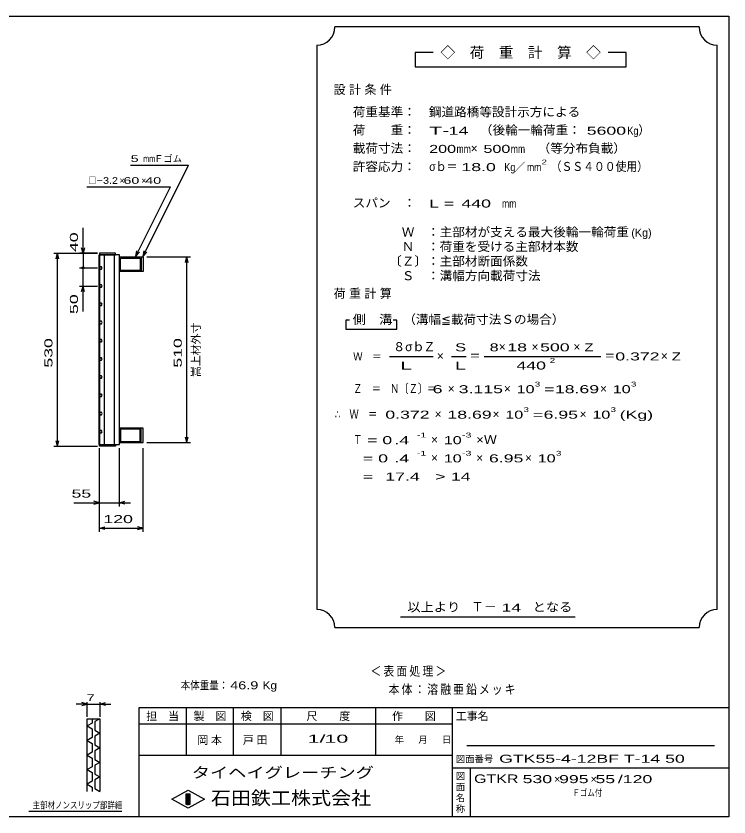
# Model space of a CAD drawing. Units: millimetres, scale not verified. Extents: x -1820 to 1731, y -1282 to 1054.
# Drawn here: x -227 to 1731, y -1146 to 1054 of the extents above; entities that cross this region are included whole.
import ezdxf
from ezdxf.enums import TextEntityAlignment as Align

# ---------------------------------------------------------------- set-up
doc = ezdxf.new("R2010")
doc.units = ezdxf.units.MM
doc.header["$LTSCALE"] = 10
for name, color, linetype, lineweight in [('0_2', 150, 'Continuous', 25), ('16', 3, 'Continuous', 25), ('22', 4, 'Continuous', 25), ('24', 2, 'Continuous', 25), ('32', 4, 'Continuous', 25)]:
    doc.layers.add(name, color=color, linetype=linetype, lineweight=lineweight)
doc.styles.add('ベクトル', font='')
doc.styles.get('ベクトル').set_extended_font_data('ベクトル')

msp = doc.modelspace()

# ---------------------------------------------------------------- linework, layer by layer
at = {"layer": '0_2'}
for p, q in [((-1729, 1053.5), (1731, 1053.5)), ((1731, 1053.5), (1731, -1146.5)), ((1731, -846.5), (111, -846.5)), ((111, -846.5), (111, -1146.5)), ((241, -846.5), (241, -976.5)), ((371, -976.5), (371, -846.5)), ((501, -846.5), (501, -976.5)), ((761, -976.5), (761, -846.5)), ((971, -846.5), (971, -1146.5)), ((971, -891.5), (111, -891.5)), ((1691, -951.5), (1011, -951.5)), ((111, -976.5), (971, -976.5)), ((971, -1011.5), (1731, -1011.5)), ((1021, -1146.5), (1021, -1011.5)), ((201, -1097.5), (246, -1072.5)), ((246, -1072.5), (291, -1097.5)), ((246, -1122.5), (201, -1097.5)), ((241, -1082.5), (251, -1082.5)), ((241, -1112.5), (241, -1082.5)), ((241, -1082.5), (243, -1082.5)), ((243, -1082.5), (243, -1112.5)), ((245, -1112.5), (245, -1082.5)), ((245, -1082.5), (247, -1082.5)), ((291, -1097.5), (246, -1122.5)), ((247, -1082.5), (247, -1112.5)), ((249, -1112.5), (249, -1082.5)), ((249, -1082.5), (251, -1082.5)), ((251, -1082.5), (251, -1112.5)), ((251, -1082.5), (251, -1112.5)), ((251, -1112.5), (241, -1112.5)), ((243, -1112.5), (245, -1112.5)), ((247, -1112.5), (249, -1112.5)), ((1731, -1146.5), (-1729, -1146.5))]:
    msp.add_line(p, q, dxfattribs=at)
at = {"layer": '16'}
for p, q in [((1.75, -123.8), (1.75, 397.2)), ((1.75, 397.2), (2.45, 397.2)), ((46.45, 401.7), (2.45, 401.7)), ((2.45, 401.7), (2.45, 397.2)), ((2.45, 397.2), (46.45, 397.2)), ((2.45, 397.2), (2.45, -123.8)), ((57.45, 397.2), (2.45, 397.2)), ((15.95, 397.2), (15.95, -123.8)), ((43.95, -123.8), (43.95, 397.2)), ((46.45, 397.2), (46.45, 401.7)), ((57.45, -123.8), (57.45, 397.2)), ((57.45, 391.7), (117.45, 391.7)), ((57.45, 351.7), (57.45, 391.7)), ((60.45, 388.7), (114.45, 388.7)), ((60.45, 354.7), (60.45, 388.7)), ((114.45, 388.7), (114.45, 354.7)), ((117.45, 391.7), (117.45, 351.7)), ((117.45, 391.7), (122.45, 391.7)), ((122.45, 391.7), (122.45, 351.7)), ((4.31, 364.94), (2.45, 361.68)), ((2.45, 361.68), (4.35, 358.44)), ((8.06, 364.96), (4.31, 364.94)), ((4.35, 358.44), (8.1, 358.47)), ((9.95, 361.7), (8.06, 364.96)), ((8.1, 358.47), (9.95, 361.73)), ((114.45, 354.7), (60.45, 354.7)), ((117.45, 351.7), (57.45, 351.7)), ((122.45, 351.7), (117.45, 351.7)), ((4.31, 314.94), (2.45, 311.68)), ((2.45, 311.68), (4.35, 308.44)), ((8.06, 314.96), (4.31, 314.94)), ((4.35, 308.44), (8.1, 308.47)), ((9.95, 311.7), (8.06, 314.96)), ((8.1, 308.47), (9.95, 311.73)), ((4.31, 264.94), (2.45, 261.68)), ((8.06, 264.96), (4.31, 264.94)), ((9.95, 261.7), (8.06, 264.96)), ((2.45, 261.68), (4.35, 258.44)), ((4.35, 258.44), (8.1, 258.47)), ((8.1, 258.47), (9.95, 261.73)), ((4.31, 214.94), (2.45, 211.68)), ((2.45, 211.68), (4.35, 208.44)), ((8.06, 214.96), (4.31, 214.94)), ((4.35, 208.44), (8.1, 208.47)), ((9.95, 211.7), (8.06, 214.96)), ((8.1, 208.47), (9.95, 211.73)), ((4.31, 164.94), (2.45, 161.68)), ((2.45, 161.68), (4.35, 158.44)), ((8.06, 164.96), (4.31, 164.94)), ((4.35, 158.44), (8.1, 158.47)), ((9.95, 161.7), (8.06, 164.96)), ((8.1, 158.47), (9.95, 161.73)), ((4.31, 114.94), (2.45, 111.68)), ((2.45, 111.68), (4.35, 108.44)), ((8.06, 114.96), (4.31, 114.94)), ((9.95, 111.7), (8.06, 114.96)), ((8.1, 108.47), (9.95, 111.73)), ((4.35, 108.44), (8.1, 108.47)), ((4.31, 64.94), (2.45, 61.68)), ((2.45, 61.68), (4.35, 58.44)), ((8.06, 64.96), (4.31, 64.94)), ((4.35, 58.44), (8.1, 58.47)), ((9.95, 61.7), (8.06, 64.96)), ((8.1, 58.47), (9.95, 61.73)), ((4.31, 14.94), (2.45, 11.68)), ((2.45, 11.68), (4.35, 8.44)), ((8.06, 14.96), (4.31, 14.94)), ((4.35, 8.44), (8.1, 8.47)), ((9.95, 11.7), (8.06, 14.96)), ((8.1, 8.47), (9.95, 11.73)), ((4.31, -35.06), (2.45, -38.32)), ((2.45, -38.32), (4.35, -41.56)), ((8.06, -35.04), (4.31, -35.06)), ((4.35, -41.56), (8.1, -41.53)), ((9.95, -38.3), (8.06, -35.04)), ((8.1, -41.53), (9.95, -38.27)), ((4.31, -85.06), (2.45, -88.32)), ((8.06, -85.04), (4.31, -85.06)), ((9.95, -88.3), (8.06, -85.04)), ((117.45, -78.3), (57.45, -78.3)), ((57.45, -78.3), (57.45, -118.3)), ((114.45, -81.3), (60.45, -81.3)), ((60.45, -81.3), (60.45, -115.3)), ((114.45, -115.3), (114.45, -81.3)), ((117.45, -118.3), (117.45, -78.3)), ((122.45, -78.3), (117.45, -78.3)), ((122.45, -118.3), (122.45, -78.3)), ((2.45, -88.32), (4.35, -91.56)), ((4.35, -91.56), (8.1, -91.53)), ((8.1, -91.53), (9.95, -88.27)), ((2.45, -123.8), (1.75, -123.8)), ((2.45, -123.8), (46.45, -123.8)), ((2.45, -128.3), (2.45, -123.8)), ((2.45, -123.8), (57.45, -123.8)), ((46.45, -128.3), (2.45, -128.3)), ((46.45, -123.8), (46.45, -128.3)), ((57.45, -118.3), (117.45, -118.3)), ((60.45, -115.3), (114.45, -115.3)), ((117.45, -118.3), (122.45, -118.3))]:
    msp.add_line(p, q, dxfattribs=at)
at = {"layer": '22'}
for p, q in [((87.45, 644.2), (247.45, 644.2)), ((122.45, 394.2), (247.45, 644.2)), ((-32.55, 584.2), (197.45, 584.2)), ((102.45, 394.2), (197.45, 584.2)), ((-42.55, 401.7), (-42.55, 471.7)), ((-122.55, 401.7), (-2.55, 401.7)), ((-116.55, 386.7), (-112.55, 401.7)), ((-108.55, 386.7), (-112.55, 401.7)), ((-112.55, -128.3), (-112.55, 401.7)), ((-2.55, 401.7), (-52.55, 401.7)), ((-42.55, 401.7), (-46.55, 416.7)), ((-38.55, 416.7), (-42.55, 401.7)), ((-42.55, 401.7), (-42.55, 361.7)), ((102.45, 394.2), (105.45, 408.8)), ((102.45, 394.2), (112.45, 405.2)), ((122.45, 394.2), (125.45, 408.8)), ((122.45, 394.2), (132.45, 405.2)), ((132.45, 391.7), (252.45, 391.7)), ((238.45, 376.7), (242.45, 391.7)), ((246.45, 376.7), (242.45, 391.7)), ((242.45, -118.3), (242.45, 391.7)), ((-52.55, 361.7), (-2.55, 361.7)), ((-42.55, 311.7), (-42.55, 361.7)), ((-52.55, 311.7), (-2.55, 311.7)), ((-46.55, 296.7), (-42.55, 311.7)), ((-38.55, 296.7), (-42.55, 311.7)), ((-42.55, 241.7), (-42.55, 311.7)), ((242.45, -118.3), (238.45, -103.3)), ((242.45, -118.3), (246.45, -103.3)), ((-122.55, -128.3), (-2.55, -128.3)), ((-112.55, -128.3), (-116.55, -113.3)), ((-112.55, -128.3), (-108.55, -113.3)), ((132.45, -118.3), (252.45, -118.3)), ((2.45, -293.3), (2.45, -133.3)), ((2.45, -363.3), (2.45, -133.3)), ((57.45, -293.3), (57.45, -133.3)), ((122.45, -363.3), (122.45, -133.3)), ((-67.55, -283.3), (2.45, -283.3)), ((2.45, -283.3), (-12.55, -279.3)), ((-12.55, -287.3), (2.45, -283.3)), ((2.45, -283.3), (57.45, -283.3)), ((57.45, -283.3), (72.45, -279.3)), ((72.45, -287.3), (57.45, -283.3)), ((57.45, -283.3), (87.45, -283.3)), ((2.45, -353.3), (17.45, -349.3)), ((122.45, -353.3), (107.45, -349.3)), ((17.45, -357.3), (2.45, -353.3)), ((2.45, -353.3), (122.45, -353.3)), ((107.45, -357.3), (122.45, -353.3))]:
    msp.add_line(p, q, dxfattribs=at)
msp.add_circle((-42.55, 361.7), 3, dxfattribs=at)
at = {"layer": '24', "color": 4}
for p, q in [((1649, 1023.5), (649, 1023.5)), ((599, 973.5), (599, -576.5)), ((1699, -576.5), (1699, 973.5)), ((919, 953.5), (869, 953.5)), ((869, 953.5), (869, 913.5)), ((1449, 953.5), (1399, 953.5)), ((1449, 913.5), (1449, 953.5)), ((869, 913.5), (1449, 913.5)), ((689, 218.5), (679, 218.5)), ((679, 218.5), (679, 193.5)), ((819, 218.5), (809, 218.5)), ((819, 193.5), (819, 218.5)), ((679, 193.5), (819, 193.5)), ((799, 118.5), (919, 118.5)), ((969, 118.5), (1009, 118.5)), ((1059, 118.5), (1379, 118.5)), ((829, -596.5), (1309, -596.5)), ((649, -626.5), (1649, -626.5))]:
    msp.add_line(p, q, dxfattribs=at)
for centre, start, end in [((599, 1023.5), 270, 0), ((1699, 1023.5), 180, 270), ((599, -626.5), 0, 90), ((1699, -626.5), 90, 180)]:
    msp.add_arc(centre, 50, start, end, dxfattribs=at)
at = {"layer": '32'}
for p, q in [((-31, -836.5), (-46, -832.5)), ((-31, -871.5), (-31, -831.5)), ((4, -831.5), (4, -871.5)), ((4, -836.5), (19, -832.5)), ((-31, -836.5), (-61, -836.5)), ((-46, -840.5), (-31, -836.5)), ((-31, -836.5), (4, -836.5)), ((19, -840.5), (4, -836.5)), ((4, -836.5), (34, -836.5)), ((-31, -876.5), (4, -876.5)), ((-31, -1076.5), (-31, -876.5)), ((-17, -876.5), (-17, -888.5)), ((4, -876.5), (-10, -884.5)), ((4, -876.5), (4, -1076.5)), ((-17, -888.5), (-31, -896.5)), ((-31, -896.5), (-17, -904.5)), ((-10, -884.5), (-10, -908.5)), ((-17, -904.5), (-17, -928.5)), ((-10, -908.5), (4, -916.5)), ((4, -916.5), (-10, -924.5)), ((-17, -928.5), (-31, -936.5)), ((-31, -936.5), (-17, -944.5)), ((-17, -944.5), (-17, -968.5)), ((-10, -924.5), (-10, -948.5)), ((-10, -948.5), (4, -956.5)), ((4, -956.5), (-10, -964.5)), ((-10, -964.5), (-10, -988.5)), ((-17, -968.5), (-31, -976.5)), ((-31, -976.5), (-17, -984.5)), ((-17, -984.5), (-17, -1008.5)), ((-10, -988.5), (4, -996.5)), ((-17, -1008.5), (-31, -1016.5)), ((4, -996.5), (-10, -1004.5)), ((-10, -1004.5), (-10, -1028.5)), ((-31, -1016.5), (-17, -1024.5)), ((-17, -1024.5), (-17, -1048.5)), ((-10, -1028.5), (4, -1036.5)), ((-17, -1048.5), (-31, -1056.5)), ((4, -1036.5), (-10, -1044.5)), ((-10, -1044.5), (-10, -1068.5)), ((-31, -1056.5), (-17, -1064.5)), ((-17, -1064.5), (-17, -1076.5)), ((-10, -1068.5), (4, -1076.5)), ((64, -1131.5), (-191, -1131.5))]:
    msp.add_line(p, q, dxfattribs=at)

# ---------------------------------------------------------------- texts
at = {"layer": '0_2', "style": 'ベクトル'}
for s, height, p in [('担\u3000当', 21.99, (131, -869.5)), ('製\u3000図', 21.99, (261, -869.5)), ('検\u3000図', 21.99, (391, -869.5)), ('尺\u3000\u3000度', 21.99, (571, -869.5)), ('作\u3000\u3000図', 21.99, (806, -869.5)), ('工事名', 21.99, (981, -869.5)), ('年', 18.33, (813, -934)), ('月', 18.33, (878, -934)), ('日', 18.33, (943, -934)), ('図面番号', 18.33, (981, -987)), ('図', 18.33, (981, -1034)), ('面', 18.33, (981, -1064)), ('名', 18.33, (981, -1094)), ('称', 18.33, (981, -1124))]:
    msp.add_text(s, height=height, dxfattribs=at).set_placement(p, align=Align.MIDDLE_LEFT)
at = {"layer": '0_2', "color": 222, "style": 'ベクトル'}
for s, height, width, p in [('タイヘイグレーチング', 29.33, 1.25, (256, -1024.5)), ('石田鉄工株式会社', 36.66, 1.1, (308.5, -1094.5))]:
    msp.add_text(s, height=height, dxfattribs=dict(at, width=width)).set_placement(p, align=Align.MIDDLE_LEFT)
at = {"layer": '22', "color": 2, "style": 'ベクトル'}
for s, height, width, p in [(' 5 ', 18.33, 1.6, (77.45, 661.7)), ('mm', 18.33, 0.75, (122.45, 661.7)), ('□－', 18.33, 0.8, (-27.55, 601.7)), ('3.2', 18.33, 1.2, (12.45, 601.7)), (' 60 ', 18.33, 1.6, (57.45, 601.7)), (' 40 ', 18.33, 1.6, (117.45, 601.7)), (' 55 ', 21.99, 1.65, (-87.55, -258.3)), (' 120 ', 21.99, 1.65, (-0.05, -328.3)), ('本体重量：', 21.99, 0.85, (225.45, -784.8)), (' 46.9', 21.99, 1.35, (350.45, -784.8)), ('Kg', 21.99, 1.1, (450.45, -784.8)), ('1/', 21.99, 2, (574, -931.5)), (' 10 ', 21.99, 2, (604, -931.5)), ('GTK55-4-12BF T-14 50          ', 21.99, 1.65, (1100, -986.5)), ('GTKR', 23.46, 1.4, (1031, -1041.5)), (' 530 ', 21.99, 1.65, (1151, -1042.5)), (' 995 ', 21.99, 1.65, (1251, -1042.5)), (' 55 ', 21.99, 1.65, (1351, -1042.5)), ('/', 21.99, 1.65, (1426, -1042.5)), (' 120 ', 21.99, 1.65, (1426, -1042.5)), ('Ｆゴム付', 18.33, 0.8, (1301, -1080))]:
    msp.add_text(s, height=height, dxfattribs=dict(at, width=width)).set_placement(p, align=Align.MIDDLE_LEFT)
for s, height, p in [('Ｆゴム', 18.33, (152.45, 661.7)), ('×', 18.33, (57.45, 601.7)), ('×', 18.33, (117.45, 601.7)), ('×', 21.99, (1251, -1042.5)), ('×', 21.99, (1351, -1042.5))]:
    msp.add_text(s, height=height, dxfattribs=at).set_placement(p, align=Align.MIDDLE_LEFT)
at = {"layer": '22', "color": 2, "style": 'ベクトル', "width": 1.65}
for s, p in [(' 40 ', (-67.55, 391.7)), (' 50 ', (-67.55, 221.7)), (' 530 ', (-137.55, 74.2)), (' 510', (217.45, 74.2))]:
    msp.add_text(s, height=21.99, rotation=90, dxfattribs=at).set_placement(p, align=Align.MIDDLE_LEFT)
at = {"layer": '22', "color": 2, "style": 'ベクトル'}
msp.add_text('嵩上材外寸', height=21.99, rotation=90, dxfattribs=at).set_placement((267.45, 61.7), align=Align.MIDDLE_LEFT)
at = {"layer": '22', "color": 2, "attachment_point": 4, "style": 'ベクトル'}
for s, insert, char_height in [('\\T1.2;\\W0.85;＜表面処理＞', (746.5, -747.18), 25.66), ('\\T1.19;\\W0.85;本体：溶融亜鉛メッキ', (796.5, -797.18), 25.66), ('\\T1.25;岡本\u3000', (271.26, -936.35), 21.99), ('\\T1.25;戸田\u3000', (396.26, -936.35), 21.99)]:
    msp.add_mtext(s, dxfattribs=dict(at, insert=insert, char_height=char_height))
at = {"layer": '24', "style": 'ベクトル'}
for s, height, p in [('◇\u3000荷\u3000重\u3000計\u3000算\u3000◇', 29.33, (939, 953.5)), ('）', 24.19, (1482, 740)), ('×', 24.19, (1022, 690)), ('／', 21.99, (1141.5, 638.5)), ('(Kg)', 21.99, (1463, 458.5)), ('８', 24.19, (809, 145)), ('σｂ', 24.19, (842, 145)), ('Ｚ', 24.19, (892, 145)), ('×', 24.19, (1099, 145)), ('×', 24.19, (1189, 145)), ('×', 24.19, (1304, 145)), ('×', 24.19, (929, 120)), ('×', 24.19, (1544, 120)), ('×', 24.19, (959, 30)), ('×', 24.19, (1113, 30)), ('×', 24.19, (1377, 30)), ('×', 24.19, (923, -40)), ('×', 24.19, (1082, -40)), ('×', 24.19, (1321, -40)), ('×', 24.19, (913, -110)), ('×', 24.19, (913, -160)), ('×', 24.19, (1037, -160)), ('×', 24.19, (1171, -160)), ('Ｔ－', 25.66, (1023, -569))]:
    msp.add_text(s, height=height, dxfattribs=at).set_placement(p, align=Align.MIDDLE_LEFT)
for s, height, width, p in [('荷重基準：\u3000', 24.19, 1.05, (698, 790)), ('鋼道路橋等設計示方による', 24.19, 1.05, (907, 790)), ('荷\u3000\u3000重：\u3000', 24.19, 1.05, (698, 740)), ('T-', 21.99, 2, (908, 738.5)), (' 14 ', 21.99, 1.65, (948, 738.5)), ('（後輪一輪荷重：', 24.19, 1.05, (1047, 740)), (' 5600', 21.99, 1.65, (1327, 738.5)), ('Kg', 21.99, 0.85, (1452, 738.5)), ('載荷寸法：\u3000', 24.19, 1.05, (698, 690)), ('\u3000（等分布負載）', 24.19, 1.05, (1171, 690)), ('200', 21.99, 1.5, (908, 688.5)), ('mm', 21.99, 0.8, (983, 688.5)), ('500', 21.99, 1.5, (1057, 688.5)), ('mm', 21.99, 0.8, (1132, 688.5)), ('許容応力：\u3000', 24.19, 1.05, (698, 640)), ('σｂ＝', 24.19, 0.9, (908, 640)), (' 18.0', 21.99, 1.65, (983, 638.5)), ('Kg', 21.99, 0.85, (1114, 638.5)), ('mm', 21.99, 0.8, (1176.5, 638.5)), ('2', 13.2, 1.5, (1216.5, 652.5)), ('（ＳＳ４００使用）', 24.19, 0.9, (1241.5, 640)), ('スパン\u3000：\u3000', 24.19, 1.05, (698, 540)), ('L =', 21.99, 1.65, (908, 538.5)), (' 440 ', 21.99, 1.65, (983, 538.5)), ('mm', 21.99, 0.8, (1108, 538.5)), ('\u3000Ｗ\u3000：主部材が支える最大後輪一輪荷重', 24.19, 1.05, (798, 460)), ('\u3000Ｎ\u3000：荷重を受ける主部材本数', 24.19, 1.05, (798, 420)), ('〔Ｚ〕：主部材断面係数', 24.19, 1.05, (798, 380)), ('\u3000Ｓ\u3000：溝幅方向載荷寸法', 24.19, 1.05, (798, 340)), ('側\u3000溝', 24.19, 1.1, (698, 220)), ('\u3000（溝幅≦載荷寸法Ｓの場合）', 24.19, 1.05, (802, 220)), ('S', 21.99, 1.55, (979, 143.5)), ('8', 21.99, 1.5, (1074, 143.5)), (' 18 ', 21.99, 1.65, (1109, 143.5)), (' 500 ', 21.99, 1.65, (1199, 143.5)), ('Z', 21.99, 1.4, (1334, 143.5)), ('Ｗ\u3000＝', 21.99, 0.85, (699, 118.5)), ('＝', 24.19, 0.9, (1019, 120)), ('2', 13.2, 1.5, (1239, 107.5)), ('＝', 24.19, 0.9, (1389, 120)), ('0.372', 21.99, 1.65, (1419, 118.5)), ('Z', 21.99, 1.4, (1574, 118.5)), ('L', 21.99, 1.8, (979, 93.5)), (' 440 ', 21.99, 1.65, (1134, 93.5)), ('Ｚ\u3000＝\u3000Ｎ〔Ｚ〕＝', 24.19, 0.75, (699, 30)), ('3', 13.2, 1.5, (1198, 42.5)), ('3', 13.2, 1.5, (1462, 42.5)), (' 6 ', 21.99, 1.65, (904, 28.5)), ('3.115', 21.99, 1.65, (989, 28.5)), ('10', 21.99, 1.5, (1148, 28.5)), ('=', 21.99, 1.7, (1223, 28.5)), ('18.69', 21.99, 1.65, (1253, 28.5)), ('10', 21.99, 1.5, (1412, 28.5)), ('3', 13.2, 1.5, (1167, -27.5)), ('3', 13.2, 1.5, (1406, -27.5)), ('∴\u3000Ｗ\u3000＝', 24.19, 0.75, (649, -40)), (' 0.372', 21.99, 1.65, (774, -41.5)), ('18.69', 21.99, 1.65, (958, -41.5)), ('10', 21.99, 1.5, (1117, -41.5)), ('=', 21.99, 1.7, (1192, -41.5)), ('6.95', 21.99, 1.65, (1222, -41.5)), ('10', 21.99, 1.5, (1356, -41.5)), ('(Kg)', 21.99, 1.65, (1431, -41.5)), ('Ｔ', 24.19, 0.75, (699, -110)), (' = 0', 21.99, 1.65, (724, -111.5)), (' .4 ', 21.99, 1.65, (799, -111.5)), ('-1', 13.2, 1.65, (874, -97.5)), ('10', 21.99, 1.5, (948, -111.5)), ('-3', 13.2, 1.65, (998, -97.5)), ('×Ｗ', 24.19, 1.1, (1037, -110)), ('  = 0', 21.99, 1.65, (699, -161.5)), (' .4 ', 21.99, 1.65, (799, -161.5)), ('-1', 13.2, 1.65, (874, -147.5)), ('10', 21.99, 1.5, (948, -161.5)), ('-3', 13.2, 1.65, (998, -147.5)), ('6.95', 21.99, 1.65, (1072, -161.5)), ('10', 21.99, 1.5, (1206, -161.5)), ('3', 13.2, 1.5, (1256, -147.5)), ('  =', 21.99, 1.65, (699, -211.5)), (' 17.4', 21.99, 1.65, (774, -211.5)), ('>', 21.99, 1.7, (924, -211.5)), (' 14 ', 21.99, 1.65, (954, -211.5)), ('以上より\u3000', 24.19, 1.1, (848, -570)), (' 14 ', 21.99, 1.65, (1093, -571.5)), ('となる', 24.19, 1.1, (1192, -570))]:
    msp.add_text(s, height=height, dxfattribs=dict(at, width=width)).set_placement(p, align=Align.MIDDLE_LEFT)
at = {"layer": '24', "attachment_point": 4, "style": 'ベクトル'}
for s, insert, char_height in [('\\T1.28;設計条件', (645.5, 850), 24.19), ('\\T1.28;荷重計算', (645.5, 290), 24.19), ('\\T1.5;\\W2;\\~L\\~', (804, 93.5), 21.99)]:
    msp.add_mtext(s, dxfattribs=dict(at, insert=insert, char_height=char_height))
at = {"layer": '32', "color": 2, "style": 'ベクトル'}
for s, width, p in [(' 7 ', 1.6, (-43.5, -819)), ('主部材ノンスリップ部詳細', 0.8, (-181, -1114))]:
    msp.add_text(s, height=18.33, dxfattribs=dict(at, width=width)).set_placement(p, align=Align.MIDDLE_LEFT)

doc.saveas('drawing.dxf')
